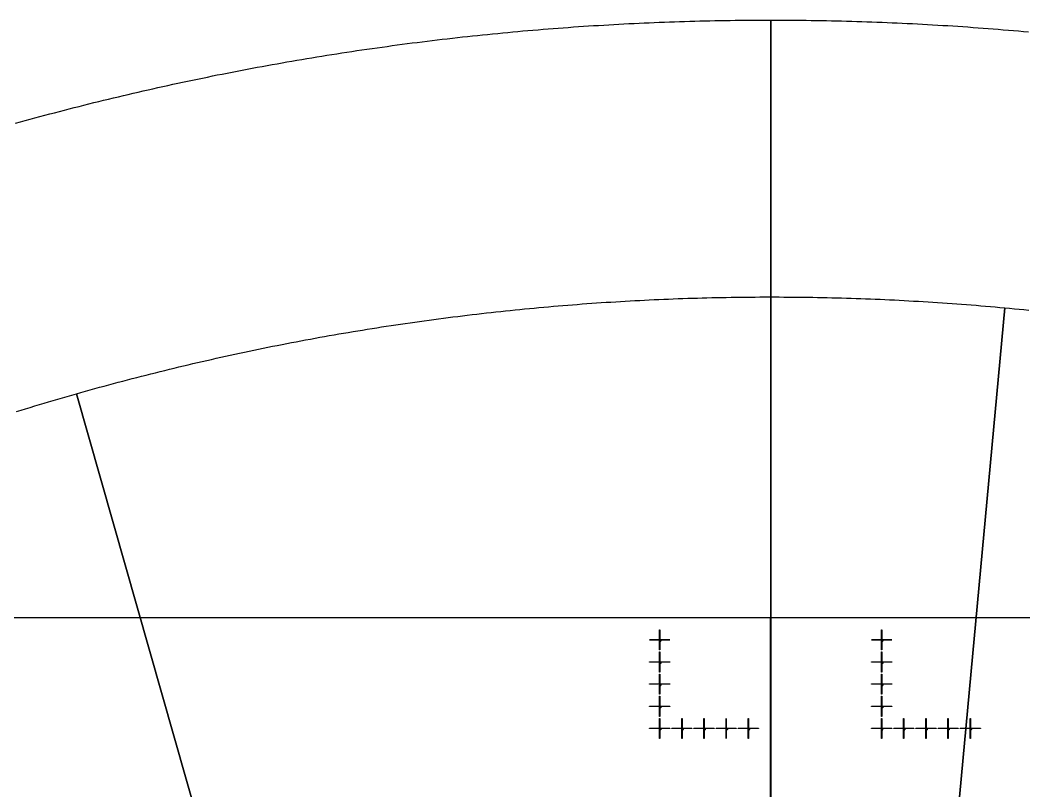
# Model space of a CAD drawing. Extents: x -25400 to 25400, y -24113 to 25400.
# Drawn here: x -6775 to 2286, y 18440 to 25400 of the extents above; entities that cross this region are included whole.
import ezdxf

# ---------------------------------------------------------------- set-up
doc = ezdxf.new("R2010")
doc.units = 0
for name, color, linetype in [('L0D0', 1, 'CONTINUOUS'), ('L1D0', 2, 'CONTINUOUS'), ('L3D0', 3, 'CONTINUOUS')]:
    doc.layers.add(name, color=color, linetype=linetype)

msp = doc.modelspace()

# ---------------------------------------------------------------- linework, layer by layer
at = {"layer": 'L0D0'}
for points in [[(-6816.476, 24468.258), (-6772.439, 24480.483), (-6728.38, 24492.629), (-6684.3, 24504.696), (-6640.197, 24516.684), (-6596.074, 24528.592), (-6551.929, 24540.42), (-6507.762, 24552.17), (-6463.575, 24563.839), (-6419.366, 24575.43), (-6375.137, 24586.94), (-6330.887, 24598.371), (-6286.617, 24609.723), (-6242.326, 24620.994), (-6198.016, 24632.186), (-6153.685, 24643.299), (-6109.334, 24654.331), (-6064.963, 24665.284), (-6020.573, 24676.157), (-5976.163, 24686.949), (-5931.734, 24697.662), (-5887.286, 24708.295), (-5842.819, 24718.849), (-5798.332, 24729.322), (-5753.827, 24739.714), (-5709.304, 24750.027), (-5664.761, 24760.26), (-5620.201, 24770.413), (-5575.622, 24780.485), (-5531.026, 24790.477), (-5486.411, 24800.389), (-5441.778, 24810.221), (-5397.128, 24819.972), (-5352.461, 24829.643), (-5307.776, 24839.233), (-5263.074, 24848.743), (-5218.355, 24858.173), (-5173.619, 24867.522), (-5128.866, 24876.791), (-5084.097, 24885.979), (-5039.311, 24895.087), (-4994.509, 24904.114), (-4949.691, 24913.06), (-4904.857, 24921.926), (-4860.007, 24930.711), (-4815.141, 24939.415), (-4770.259, 24948.039), (-4725.362, 24956.581), (-4680.45, 24965.043), (-4635.523, 24973.424), (-4590.58, 24981.725), (-4545.623, 24989.944), (-4500.651, 24998.083), (-4455.665, 25006.14), (-4410.664, 25014.117), (-4365.648, 25022.013), (-4320.619, 25029.827), (-4275.576, 25037.561), (-4230.519, 25045.213), (-4185.448, 25052.785), (-4140.363, 25060.275), (-4095.265, 25067.684), (-4050.154, 25075.012), (-4005.03, 25082.259), (-3959.893, 25089.425), (-3914.743, 25096.509), (-3869.58, 25103.513), (-3824.405, 25110.435), (-3779.217, 25117.275), (-3734.018, 25124.035), (-3688.806, 25130.713), (-3643.582, 25137.309), (-3598.346, 25143.824), (-3553.099, 25150.258), (-3507.84, 25156.611), (-3462.57, 25162.882), (-3417.289, 25169.071), (-3371.996, 25175.179), (-3326.693, 25181.206), (-3281.379, 25187.151), (-3236.054, 25193.014), (-3190.719, 25198.796), (-3145.373, 25204.496), (-3100.017, 25210.115), (-3054.652, 25215.652), (-3009.276, 25221.107), (-2963.891, 25226.481), (-2918.496, 25231.773), (-2873.091, 25236.984), (-2827.677, 25242.112), (-2782.255, 25247.159), (-2736.823, 25252.125), (-2691.382, 25257.008), (-2645.932, 25261.81), (-2600.474, 25266.53), (-2555.008, 25271.168), (-2509.533, 25275.724), (-2464.05, 25280.199), (-2418.559, 25284.592), (-2373.061, 25288.902), (-2327.554, 25293.131), (-2282.041, 25297.278), (-2236.519, 25301.343), (-2190.991, 25305.327), (-2145.455, 25309.228), (-2099.913, 25313.047), (-2054.363, 25316.785), (-2008.807, 25320.44), (-1963.245, 25324.014), (-1917.676, 25327.505), (-1872.101, 25330.915), (-1826.52, 25334.242), (-1780.933, 25337.488), (-1735.34, 25340.651), (-1689.741, 25343.732), (-1644.137, 25346.732), (-1598.528, 25349.649), (-1552.914, 25352.484), (-1507.294, 25355.237), (-1461.67, 25357.908), (-1416.041, 25360.497), (-1370.407, 25363.004), (-1324.769, 25365.429), (-1279.127, 25367.772), (-1233.48, 25370.032), (-1187.83, 25372.21), (-1142.176, 25374.307), (-1096.518, 25376.321), (-1050.856, 25378.253), (-1005.191, 25380.102), (-959.523, 25381.87), (-913.851, 25383.555), (-868.177, 25385.158), (-822.5, 25386.679), (-776.82, 25388.118), (-731.138, 25389.475), (-685.453, 25390.749), (-639.766, 25391.942), (-594.077, 25393.052), (-548.387, 25394.079), (-502.694, 25395.025), (-457, 25395.888), (-411.304, 25396.67), (-365.607, 25397.369), (-319.909, 25397.985), (-274.209, 25398.52), (-228.509, 25398.972), (-182.808, 25399.342), (-137.107, 25399.63), (-91.405, 25399.836), (-45.702, 25399.959), (0, 25400), (0, 0)], [(0, 0), (0, 25400), (45.702, 25399.959), (91.405, 25399.836), (137.107, 25399.63), (182.808, 25399.342), (228.509, 25398.972), (274.209, 25398.52), (319.909, 25397.985), (365.607, 25397.369), (411.304, 25396.67), (457, 25395.888), (502.694, 25395.025), (548.387, 25394.079), (594.077, 25393.052), (639.766, 25391.942), (685.453, 25390.749), (731.138, 25389.475), (776.82, 25388.118), (822.5, 25386.679), (868.177, 25385.158), (913.851, 25383.555), (959.523, 25381.87), (1005.191, 25380.102), (1050.856, 25378.253), (1096.518, 25376.321), (1142.176, 25374.307), (1187.83, 25372.21), (1233.48, 25370.032), (1279.127, 25367.772), (1324.769, 25365.429), (1370.407, 25363.004), (1416.041, 25360.497), (1461.67, 25357.908), (1507.294, 25355.237), (1552.914, 25352.484), (1598.528, 25349.649), (1644.137, 25346.732), (1689.741, 25343.732), (1735.34, 25340.651), (1780.933, 25337.488), (1826.52, 25334.242), (1872.101, 25330.915), (1917.676, 25327.505), (1963.245, 25324.014), (2008.807, 25320.44), (2054.363, 25316.785), (2099.913, 25313.047), (2145.455, 25309.228), (2190.991, 25305.327), (2236.519, 25301.343), (2282.041, 25297.278), (2327.554, 25293.131)], [(0, 0), (2112.945, 22802.313), (2156.161, 22798.267), (2199.368, 22794.139), (2242.568, 22789.93), (2285.759, 22785.638), (2328.943, 22781.265)], [(-6807.64, 21864.721), (-6766.186, 21877.585), (-6724.707, 21890.37), (-6683.205, 21903.077), (-6641.678, 21915.705), (-6600.127, 21928.254), (-6558.553, 21940.724), (-6516.956, 21953.116), (-6475.334, 21965.428), (-6433.69, 21977.662), (-6392.022, 21989.817), (-6350.332, 22001.893), (-6308.618, 22013.89), (-6266.882, 22025.807), (0, 0), (-13800.333, 18274.595)]]:
    msp.add_lwpolyline(points, dxfattribs=at)
msp.add_lwpolyline([(0, 0), (-6266.882, 22025.807), (-6225.124, 22037.646), (-6183.343, 22049.405), (-6141.54, 22061.085), (-6099.715, 22072.686), (-6057.868, 22084.208), (-6015.999, 22095.65), (-5974.109, 22107.013), (-5932.197, 22118.297), (-5890.263, 22129.501), (-5848.309, 22140.625), (-5806.334, 22151.67), (-5764.337, 22162.636), (-5722.32, 22173.521), (-5680.283, 22184.327), (-5638.225, 22195.054), (-5596.147, 22205.701), (-5554.049, 22216.268), (-5511.93, 22226.755), (-5469.792, 22237.162), (-5427.635, 22247.489), (-5385.458, 22257.737), (-5343.261, 22267.904), (-5301.045, 22277.992), (-5258.811, 22287.999), (-5216.557, 22297.927), (-5174.284, 22307.774), (-5131.993, 22317.541), (-5089.684, 22327.228), (-5047.356, 22336.835), (-5005.011, 22346.361), (-4962.647, 22355.808), (-4920.265, 22365.174), (-4877.866, 22374.459), (-4835.449, 22383.664), (-4793.015, 22392.789), (-4750.563, 22401.834), (-4708.095, 22410.797), (-4665.609, 22419.681), (-4623.107, 22428.484), (-4580.588, 22437.206), (-4538.053, 22445.848), (-4495.502, 22454.409), (-4452.934, 22462.889), (-4410.35, 22471.289), (-4367.751, 22479.608), (-4325.135, 22487.846), (-4282.505, 22496.003), (-4239.859, 22504.08), (-4197.197, 22512.075), (-4154.521, 22519.99), (-4111.829, 22527.824), (-4069.123, 22535.577), (-4026.402, 22543.249), (-3983.667, 22550.84), (-3940.918, 22558.35), (-3898.154, 22565.779), (-3855.376, 22573.127), (-3812.585, 22580.394), (-3769.779, 22587.58), (-3726.961, 22594.684), (-3684.128, 22601.708), (-3641.283, 22608.65), (-3598.425, 22615.511), (-3555.553, 22622.291), (-3512.669, 22628.989), (-3469.772, 22635.607), (-3426.863, 22642.142), (-3383.941, 22648.597), (-3341.007, 22654.97), (-3298.062, 22661.262), (-3255.104, 22667.472), (-3212.135, 22673.601), (-3169.154, 22679.649), (-3126.162, 22685.615), (-3083.158, 22691.499), (-3040.144, 22697.302), (-2997.118, 22703.024), (-2954.082, 22708.664), (-2911.035, 22714.222), (-2867.978, 22719.699), (-2824.91, 22725.094), (-2781.833, 22730.407), (-2738.745, 22735.639), (-2695.647, 22740.789), (-2652.54, 22745.857), (-2609.423, 22750.844), (-2566.297, 22755.749), (-2523.162, 22760.572), (-2480.017, 22765.314), (-2436.864, 22769.974), (-2393.702, 22774.551), (-2350.531, 22779.047), (-2307.352, 22783.462), (-2264.165, 22787.794), (-2220.969, 22792.045), (-2177.765, 22796.213), (-2134.554, 22800.3), (-2091.335, 22804.305), (-2048.108, 22808.228), (-2004.874, 22812.069), (-1961.633, 22815.828), (-1918.385, 22819.505), (-1875.13, 22823.1), (-1831.868, 22826.613), (-1788.6, 22830.044), (-1745.325, 22833.393), (-1702.044, 22836.66), (-1658.757, 22839.845), (-1615.464, 22842.948), (-1572.165, 22845.969), (-1528.86, 22848.908), (-1485.55, 22851.764), (-1442.235, 22854.539), (-1398.914, 22857.232), (-1355.588, 22859.842), (-1312.258, 22862.37), (-1268.923, 22864.817), (-1225.583, 22867.181), (-1182.239, 22869.462), (-1138.89, 22871.662), (-1095.538, 22873.78), (-1052.181, 22875.815), (-1008.821, 22877.768), (-965.457, 22879.639), (-922.09, 22881.428), (-878.719, 22883.135), (-835.346, 22884.759), (-791.969, 22886.301), (-748.589, 22887.761), (-705.207, 22889.139), (-661.822, 22890.435), (-618.435, 22891.648), (-575.045, 22892.779), (-531.654, 22893.828), (-488.26, 22894.794), (-444.865, 22895.679), (-401.468, 22896.481), (-358.07, 22897.2), (-314.671, 22897.838), (-271.27, 22898.393), (-227.868, 22898.866), (-184.466, 22899.257), (-141.063, 22899.566), (-97.659, 22899.792), (-54.255, 22899.936), (-10.851, 22899.997), (32.553, 22899.977), (75.957, 22899.874), (119.361, 22899.689), (162.764, 22899.422), (206.167, 22899.072), (249.569, 22898.64), (292.97, 22898.126), (336.371, 22897.529), (379.769, 22896.851), (423.167, 22896.09), (466.563, 22895.247), (509.957, 22894.321), (553.35, 22893.314), (596.74, 22892.224), (640.129, 22891.051), (683.515, 22889.797), (726.898, 22888.46), (770.279, 22887.042), (813.658, 22885.54), (857.033, 22883.957), (900.405, 22882.292), (943.774, 22880.544), (987.14, 22878.714), (1030.502, 22876.802), (1073.86, 22874.808), (1117.215, 22872.731), (1160.565, 22870.573), (1203.911, 22868.332), (1247.253, 22866.009), (1290.591, 22863.604), (1333.924, 22861.116), (1377.252, 22858.547), (1420.575, 22855.896), (1463.893, 22853.162), (1507.206, 22850.346), (1550.513, 22847.449), (1593.815, 22844.469), (1637.111, 22841.407), (1680.401, 22838.263), (1723.685, 22835.037), (1766.963, 22831.729), (1810.235, 22828.339), (1853.5, 22824.867), (1896.759, 22821.313), (1940.01, 22817.676), (1983.255, 22813.958), (2026.492, 22810.158), (2069.723, 22806.277), (2112.945, 22802.313)], close=True, dxfattribs=at)
at = {"layer": 'L1D0'}
for points in [[(-1002.75, 19812.5), (-1002.75, 19895.5), (-1000.25, 19895.5), (-1000.25, 19812.5)], [(1000.25, 19812.5), (1000.25, 19895.5), (1002.75, 19895.5), (1002.75, 19812.5)], [(-1092.5, 19803.25), (-1092.5, 19805.75), (-1009.5, 19805.75), (-1009.5, 19803.25)], [(-1001.7, 19799.5), (-1001.7, 19804.3), (-1006.5, 19804.3), (-1006.5, 19804.7), (-1001.7, 19804.7), (-1001.7, 19809.5), (-1001.3, 19809.5), (-1001.3, 19804.7), (-996.5, 19804.7), (-996.5, 19804.3), (-1001.3, 19804.3), (-1001.3, 19799.5)], [(-1002.75, 19713.5), (-1002.75, 19796.5), (-1000.25, 19796.5), (-1000.25, 19713.5)], [(-995.5, 19793.944), (-995.5, 19797.5), (-991.056, 19797.5), (-991.056, 19796.611), (-994.611, 19796.611), (-994.611, 19794.833), (-991.944, 19794.833), (-991.944, 19793.944)], [(-995.5, 19791.278), (-995.5, 19792.167), (-991.944, 19792.167), (-991.944, 19791.278)], [(-993.5, 19803.25), (-993.5, 19805.75), (-910.5, 19805.75), (-910.5, 19803.25)], [(-991.944, 19792.167), (-991.944, 19793.944), (-991.056, 19793.944), (-991.056, 19792.167)], [(910.5, 19803.25), (910.5, 19805.75), (993.5, 19805.75), (993.5, 19803.25)], [(1001.3, 19799.5), (1001.3, 19804.3), (996.5, 19804.3), (996.5, 19804.7), (1001.3, 19804.7), (1001.3, 19809.5), (1001.7, 19809.5), (1001.7, 19804.7), (1006.5, 19804.7), (1006.5, 19804.3), (1001.7, 19804.3), (1001.7, 19799.5)], [(1000.25, 19713.5), (1000.25, 19796.5), (1002.75, 19796.5), (1002.75, 19713.5)], [(1007.5, 19793.944), (1007.5, 19797.5), (1011.944, 19797.5), (1011.944, 19796.611), (1008.389, 19796.611), (1008.389, 19794.833), (1011.056, 19794.833), (1011.056, 19793.944)], [(1007.5, 19791.278), (1007.5, 19792.167), (1011.056, 19792.167), (1011.056, 19791.278)], [(1009.5, 19803.25), (1009.5, 19805.75), (1092.5, 19805.75), (1092.5, 19803.25)], [(1011.056, 19792.167), (1011.056, 19793.944), (1011.944, 19793.944), (1011.944, 19792.167)], [(-1002.75, 19612.5), (-1002.75, 19695.5), (-1000.25, 19695.5), (-1000.25, 19612.5)], [(1000.25, 19612.5), (1000.25, 19695.5), (1002.75, 19695.5), (1002.75, 19612.5)], [(-1092.5, 19603.25), (-1092.5, 19605.75), (-1009.5, 19605.75), (-1009.5, 19603.25)], [(-1001.7, 19599.5), (-1001.7, 19604.3), (-1006.5, 19604.3), (-1006.5, 19604.7), (-1001.7, 19604.7), (-1001.7, 19609.5), (-1001.3, 19609.5), (-1001.3, 19604.7), (-996.5, 19604.7), (-996.5, 19604.3), (-1001.3, 19604.3), (-1001.3, 19599.5)], [(-1002.75, 19513.5), (-1002.75, 19596.5), (-1000.25, 19596.5), (-1000.25, 19513.5)], [(-992.833, 19591.278), (-992.833, 19593.056), (-995.5, 19593.056), (-995.5, 19594.833), (-994.611, 19594.833), (-994.611, 19593.944), (-992.833, 19593.944), (-992.833, 19596.611), (-993.722, 19596.611), (-993.722, 19597.5), (-991.944, 19597.5), (-991.944, 19593.944), (-991.056, 19593.944), (-991.056, 19593.056), (-991.944, 19593.056), (-991.944, 19591.278)], [(-994.611, 19594.833), (-994.611, 19596.611), (-993.722, 19596.611), (-993.722, 19594.833)], [(-993.5, 19603.25), (-993.5, 19605.75), (-910.5, 19605.75), (-910.5, 19603.25)], [(910.5, 19603.25), (910.5, 19605.75), (993.5, 19605.75), (993.5, 19603.25)], [(1001.3, 19599.5), (1001.3, 19604.3), (996.5, 19604.3), (996.5, 19604.7), (1001.3, 19604.7), (1001.3, 19609.5), (1001.7, 19609.5), (1001.7, 19604.7), (1006.5, 19604.7), (1006.5, 19604.3), (1001.7, 19604.3), (1001.7, 19599.5)], [(1000.25, 19513.5), (1000.25, 19596.5), (1002.75, 19596.5), (1002.75, 19513.5)], [(1010.167, 19591.278), (1010.167, 19593.056), (1007.5, 19593.056), (1007.5, 19594.833), (1008.389, 19594.833), (1008.389, 19593.944), (1010.167, 19593.944), (1010.167, 19596.611), (1009.278, 19596.611), (1009.278, 19597.5), (1011.056, 19597.5), (1011.056, 19593.944), (1011.944, 19593.944), (1011.944, 19593.056), (1011.056, 19593.056), (1011.056, 19591.278)], [(1008.389, 19594.833), (1008.389, 19596.611), (1009.278, 19596.611), (1009.278, 19594.833)], [(1009.5, 19603.25), (1009.5, 19605.75), (1092.5, 19605.75), (1092.5, 19603.25)], [(-1002.75, 19412.5), (-1002.75, 19495.5), (-1000.25, 19495.5), (-1000.25, 19412.5)], [(1000.25, 19412.5), (1000.25, 19495.5), (1002.75, 19495.5), (1002.75, 19412.5)], [(-1092.5, 19403.25), (-1092.5, 19405.75), (-1009.5, 19405.75), (-1009.5, 19403.25)], [(-1001.7, 19399.5), (-1001.7, 19404.3), (-1006.5, 19404.3), (-1006.5, 19404.7), (-1001.7, 19404.7), (-1001.7, 19409.5), (-1001.3, 19409.5), (-1001.3, 19404.7), (-996.5, 19404.7), (-996.5, 19404.3), (-1001.3, 19404.3), (-1001.3, 19399.5)], [(-1002.75, 19313.5), (-1002.75, 19396.5), (-1000.25, 19396.5), (-1000.25, 19313.5)], [(-995.5, 19396.611), (-995.5, 19397.5), (-991.944, 19397.5), (-991.944, 19396.611)], [(-995.5, 19391.278), (-995.5, 19392.167), (-991.944, 19392.167), (-991.944, 19391.278)], [(-994.611, 19393.944), (-994.611, 19394.833), (-991.944, 19394.833), (-991.944, 19393.944)], [(-993.5, 19403.25), (-993.5, 19405.75), (-910.5, 19405.75), (-910.5, 19403.25)], [(-991.944, 19394.833), (-991.944, 19396.611), (-991.056, 19396.611), (-991.056, 19394.833)], [(-991.944, 19392.167), (-991.944, 19393.944), (-991.056, 19393.944), (-991.056, 19392.167)], [(910.5, 19403.25), (910.5, 19405.75), (993.5, 19405.75), (993.5, 19403.25)], [(1001.3, 19399.5), (1001.3, 19404.3), (996.5, 19404.3), (996.5, 19404.7), (1001.3, 19404.7), (1001.3, 19409.5), (1001.7, 19409.5), (1001.7, 19404.7), (1006.5, 19404.7), (1006.5, 19404.3), (1001.7, 19404.3), (1001.7, 19399.5)], [(1000.25, 19313.5), (1000.25, 19396.5), (1002.75, 19396.5), (1002.75, 19313.5)], [(1007.5, 19396.611), (1007.5, 19397.5), (1011.056, 19397.5), (1011.056, 19396.611)], [(1007.5, 19391.278), (1007.5, 19392.167), (1011.056, 19392.167), (1011.056, 19391.278)], [(1008.389, 19393.944), (1008.389, 19394.833), (1011.056, 19394.833), (1011.056, 19393.944)], [(1009.5, 19403.25), (1009.5, 19405.75), (1092.5, 19405.75), (1092.5, 19403.25)], [(1011.056, 19394.833), (1011.056, 19396.611), (1011.944, 19396.611), (1011.944, 19394.833)], [(1011.056, 19392.167), (1011.056, 19393.944), (1011.944, 19393.944), (1011.944, 19392.167)], [(-1001.7, 19199.5), (-1001.7, 19204.3), (-1006.5, 19204.3), (-1006.5, 19204.7), (-1001.7, 19204.7), (-1001.7, 19209.5), (-1001.3, 19209.5), (-1001.3, 19204.7), (-996.5, 19204.7), (-996.5, 19204.3), (-1001.3, 19204.3), (-1001.3, 19199.5)], [(-1002.75, 19212.5), (-1002.75, 19295.5), (-1000.25, 19295.5), (-1000.25, 19212.5)], [(1001.3, 19199.5), (1001.3, 19204.3), (996.5, 19204.3), (996.5, 19204.7), (1001.3, 19204.7), (1001.3, 19209.5), (1001.7, 19209.5), (1001.7, 19204.7), (1006.5, 19204.7), (1006.5, 19204.3), (1001.7, 19204.3), (1001.7, 19199.5)], [(1000.25, 19212.5), (1000.25, 19295.5), (1002.75, 19295.5), (1002.75, 19212.5)], [(-1092.5, 19203.25), (-1092.5, 19205.75), (-1009.5, 19205.75), (-1009.5, 19203.25)], [(-1002.75, 19113.5), (-1002.75, 19196.5), (-1000.25, 19196.5), (-1000.25, 19113.5)], [(-995.5, 19195.722), (-995.5, 19196.611), (-994.611, 19196.611), (-994.611, 19195.722)], [(-995.5, 19191.278), (-995.5, 19193.056), (-994.611, 19193.056), (-994.611, 19192.167), (-991.056, 19192.167), (-991.056, 19191.278)], [(-994.611, 19196.611), (-994.611, 19197.5), (-991.944, 19197.5), (-991.944, 19196.611)], [(-994.611, 19193.056), (-994.611, 19193.944), (-992.833, 19193.944), (-992.833, 19193.056)], [(-993.5, 19203.25), (-993.5, 19205.75), (-910.5, 19205.75), (-910.5, 19203.25)], [(-992.833, 19193.944), (-992.833, 19194.833), (-991.944, 19194.833), (-991.944, 19193.944)], [(-991.944, 19194.833), (-991.944, 19196.611), (-991.056, 19196.611), (-991.056, 19194.833)], [(910.5, 19203.25), (910.5, 19205.75), (993.5, 19205.75), (993.5, 19203.25)], [(1000.25, 19113.5), (1000.25, 19196.5), (1002.75, 19196.5), (1002.75, 19113.5)], [(1007.5, 19195.722), (1007.5, 19196.611), (1008.389, 19196.611), (1008.389, 19195.722)], [(1007.5, 19191.278), (1007.5, 19193.056), (1008.389, 19193.056), (1008.389, 19192.167), (1011.944, 19192.167), (1011.944, 19191.278)], [(1008.389, 19196.611), (1008.389, 19197.5), (1011.056, 19197.5), (1011.056, 19196.611)], [(1008.389, 19193.056), (1008.389, 19193.944), (1010.167, 19193.944), (1010.167, 19193.056)], [(1009.5, 19203.25), (1009.5, 19205.75), (1092.5, 19205.75), (1092.5, 19203.25)], [(1010.167, 19193.944), (1010.167, 19194.833), (1011.056, 19194.833), (1011.056, 19193.944)], [(1011.056, 19194.833), (1011.056, 19196.611), (1011.944, 19196.611), (1011.944, 19194.833)], [(-1002.75, 19012.5), (-1002.75, 19095.5), (-1000.25, 19095.5), (-1000.25, 19012.5)], [(-802.75, 19012.5), (-802.75, 19095.5), (-800.25, 19095.5), (-800.25, 19012.5)], [(-602.75, 19012.5), (-602.75, 19095.5), (-600.25, 19095.5), (-600.25, 19012.5)], [(-402.75, 19012.5), (-402.75, 19095.5), (-400.25, 19095.5), (-400.25, 19012.5)], [(-202.75, 19012.5), (-202.75, 19095.5), (-200.25, 19095.5), (-200.25, 19012.5)], [(1000.25, 19012.5), (1000.25, 19095.5), (1002.75, 19095.5), (1002.75, 19012.5)], [(1200.25, 19012.5), (1200.25, 19095.5), (1202.75, 19095.5), (1202.75, 19012.5)], [(1400.25, 19012.5), (1400.25, 19095.5), (1402.75, 19095.5), (1402.75, 19012.5)], [(1600.25, 19012.5), (1600.25, 19095.5), (1602.75, 19095.5), (1602.75, 19012.5)], [(1800.25, 19012.5), (1800.25, 19095.5), (1802.75, 19095.5), (1802.75, 19012.5)], [(-1092.5, 19003.25), (-1092.5, 19005.75), (-1009.5, 19005.75), (-1009.5, 19003.25)], [(-1001.7, 18999.5), (-1001.7, 19004.3), (-1006.5, 19004.3), (-1006.5, 19004.7), (-1001.7, 19004.7), (-1001.7, 19009.5), (-1001.3, 19009.5), (-1001.3, 19004.7), (-996.5, 19004.7), (-996.5, 19004.3), (-1001.3, 19004.3), (-1001.3, 18999.5)], [(-1002.75, 18913.5), (-1002.75, 18996.5), (-1000.25, 18996.5), (-1000.25, 18913.5)], [(-994.611, 18991.278), (-994.611, 18992.167), (-993.722, 18992.167), (-993.722, 18995.722), (-994.611, 18995.722), (-994.611, 18996.611), (-993.722, 18996.611), (-993.722, 18997.5), (-992.833, 18997.5), (-992.833, 18992.167), (-991.944, 18992.167), (-991.944, 18991.278)], [(-993.5, 19003.25), (-993.5, 19005.75), (-910.5, 19005.75), (-910.5, 19003.25)], [(-892.5, 19003.25), (-892.5, 19005.75), (-809.5, 19005.75), (-809.5, 19003.25)], [(-801.7, 18999.5), (-801.7, 19004.3), (-806.5, 19004.3), (-806.5, 19004.7), (-801.7, 19004.7), (-801.7, 19009.5), (-801.3, 19009.5), (-801.3, 19004.7), (-796.5, 19004.7), (-796.5, 19004.3), (-801.3, 19004.3), (-801.3, 18999.5)], [(-802.75, 18913.5), (-802.75, 18996.5), (-800.25, 18996.5), (-800.25, 18913.5)], [(-795.5, 18995.722), (-795.5, 18996.611), (-794.611, 18996.611), (-794.611, 18995.722)], [(-795.5, 18991.278), (-795.5, 18993.056), (-794.611, 18993.056), (-794.611, 18992.167), (-791.056, 18992.167), (-791.056, 18991.278)], [(-794.611, 18996.611), (-794.611, 18997.5), (-791.944, 18997.5), (-791.944, 18996.611)], [(-794.611, 18993.056), (-794.611, 18993.944), (-792.833, 18993.944), (-792.833, 18993.056)], [(-793.5, 19003.25), (-793.5, 19005.75), (-710.5, 19005.75), (-710.5, 19003.25)], [(-792.833, 18993.944), (-792.833, 18994.833), (-791.944, 18994.833), (-791.944, 18993.944)], [(-791.944, 18994.833), (-791.944, 18996.611), (-791.056, 18996.611), (-791.056, 18994.833)], [(-692.5, 19003.25), (-692.5, 19005.75), (-609.5, 19005.75), (-609.5, 19003.25)], [(-601.7, 18999.5), (-601.7, 19004.3), (-606.5, 19004.3), (-606.5, 19004.7), (-601.7, 19004.7), (-601.7, 19009.5), (-601.3, 19009.5), (-601.3, 19004.7), (-596.5, 19004.7), (-596.5, 19004.3), (-601.3, 19004.3), (-601.3, 18999.5)], [(-602.75, 18913.5), (-602.75, 18996.5), (-600.25, 18996.5), (-600.25, 18913.5)], [(-595.5, 18996.611), (-595.5, 18997.5), (-591.944, 18997.5), (-591.944, 18996.611)], [(-595.5, 18991.278), (-595.5, 18992.167), (-591.944, 18992.167), (-591.944, 18991.278)], [(-594.611, 18993.944), (-594.611, 18994.833), (-591.944, 18994.833), (-591.944, 18993.944)], [(-593.5, 19003.25), (-593.5, 19005.75), (-510.5, 19005.75), (-510.5, 19003.25)], [(-591.944, 18994.833), (-591.944, 18996.611), (-591.056, 18996.611), (-591.056, 18994.833)], [(-591.944, 18992.167), (-591.944, 18993.944), (-591.056, 18993.944), (-591.056, 18992.167)], [(-492.5, 19003.25), (-492.5, 19005.75), (-409.5, 19005.75), (-409.5, 19003.25)], [(-401.7, 18999.5), (-401.7, 19004.3), (-406.5, 19004.3), (-406.5, 19004.7), (-401.7, 19004.7), (-401.7, 19009.5), (-401.3, 19009.5), (-401.3, 19004.7), (-396.5, 19004.7), (-396.5, 19004.3), (-401.3, 19004.3), (-401.3, 18999.5)], [(-402.75, 18913.5), (-402.75, 18996.5), (-400.25, 18996.5), (-400.25, 18913.5)], [(-392.833, 18991.278), (-392.833, 18993.056), (-395.5, 18993.056), (-395.5, 18994.833), (-394.611, 18994.833), (-394.611, 18993.944), (-392.833, 18993.944), (-392.833, 18996.611), (-393.722, 18996.611), (-393.722, 18997.5), (-391.944, 18997.5), (-391.944, 18993.944), (-391.056, 18993.944), (-391.056, 18993.056), (-391.944, 18993.056), (-391.944, 18991.278)], [(-394.611, 18994.833), (-394.611, 18996.611), (-393.722, 18996.611), (-393.722, 18994.833)], [(-393.5, 19003.25), (-393.5, 19005.75), (-310.5, 19005.75), (-310.5, 19003.25)], [(-292.5, 19003.25), (-292.5, 19005.75), (-209.5, 19005.75), (-209.5, 19003.25)], [(-201.7, 18999.5), (-201.7, 19004.3), (-206.5, 19004.3), (-206.5, 19004.7), (-201.7, 19004.7), (-201.7, 19009.5), (-201.3, 19009.5), (-201.3, 19004.7), (-196.5, 19004.7), (-196.5, 19004.3), (-201.3, 19004.3), (-201.3, 18999.5)], [(-202.75, 18913.5), (-202.75, 18996.5), (-200.25, 18996.5), (-200.25, 18913.5)], [(-195.5, 18993.944), (-195.5, 18997.5), (-191.056, 18997.5), (-191.056, 18996.611), (-194.611, 18996.611), (-194.611, 18994.833), (-191.944, 18994.833), (-191.944, 18993.944)], [(-195.5, 18991.278), (-195.5, 18992.167), (-191.944, 18992.167), (-191.944, 18991.278)], [(-193.5, 19003.25), (-193.5, 19005.75), (-110.5, 19005.75), (-110.5, 19003.25)], [(-191.944, 18992.167), (-191.944, 18993.944), (-191.056, 18993.944), (-191.056, 18992.167)], [(910.5, 19003.25), (910.5, 19005.75), (993.5, 19005.75), (993.5, 19003.25)], [(1001.3, 18999.5), (1001.3, 19004.3), (996.5, 19004.3), (996.5, 19004.7), (1001.3, 19004.7), (1001.3, 19009.5), (1001.7, 19009.5), (1001.7, 19004.7), (1006.5, 19004.7), (1006.5, 19004.3), (1001.7, 19004.3), (1001.7, 18999.5)], [(1000.25, 18913.5), (1000.25, 18996.5), (1002.75, 18996.5), (1002.75, 18913.5)], [(1008.389, 18991.278), (1008.389, 18992.167), (1009.278, 18992.167), (1009.278, 18995.722), (1008.389, 18995.722), (1008.389, 18996.611), (1009.278, 18996.611), (1009.278, 18997.5), (1010.167, 18997.5), (1010.167, 18992.167), (1011.056, 18992.167), (1011.056, 18991.278)], [(1009.5, 19003.25), (1009.5, 19005.75), (1092.5, 19005.75), (1092.5, 19003.25)], [(1110.5, 19003.25), (1110.5, 19005.75), (1193.5, 19005.75), (1193.5, 19003.25)], [(1201.3, 18999.5), (1201.3, 19004.3), (1196.5, 19004.3), (1196.5, 19004.7), (1201.3, 19004.7), (1201.3, 19009.5), (1201.7, 19009.5), (1201.7, 19004.7), (1206.5, 19004.7), (1206.5, 19004.3), (1201.7, 19004.3), (1201.7, 18999.5)], [(1200.25, 18913.5), (1200.25, 18996.5), (1202.75, 18996.5), (1202.75, 18913.5)], [(1207.5, 18995.722), (1207.5, 18996.611), (1208.389, 18996.611), (1208.389, 18995.722)], [(1207.5, 18991.278), (1207.5, 18993.056), (1208.389, 18993.056), (1208.389, 18992.167), (1211.944, 18992.167), (1211.944, 18991.278)], [(1208.389, 18996.611), (1208.389, 18997.5), (1211.056, 18997.5), (1211.056, 18996.611)], [(1208.389, 18993.056), (1208.389, 18993.944), (1210.167, 18993.944), (1210.167, 18993.056)], [(1209.5, 19003.25), (1209.5, 19005.75), (1292.5, 19005.75), (1292.5, 19003.25)], [(1210.167, 18993.944), (1210.167, 18994.833), (1211.056, 18994.833), (1211.056, 18993.944)], [(1211.056, 18994.833), (1211.056, 18996.611), (1211.944, 18996.611), (1211.944, 18994.833)], [(1310.5, 19003.25), (1310.5, 19005.75), (1393.5, 19005.75), (1393.5, 19003.25)], [(1401.3, 18999.5), (1401.3, 19004.3), (1396.5, 19004.3), (1396.5, 19004.7), (1401.3, 19004.7), (1401.3, 19009.5), (1401.7, 19009.5), (1401.7, 19004.7), (1406.5, 19004.7), (1406.5, 19004.3), (1401.7, 19004.3), (1401.7, 18999.5)], [(1400.25, 18913.5), (1400.25, 18996.5), (1402.75, 18996.5), (1402.75, 18913.5)], [(1407.5, 18996.611), (1407.5, 18997.5), (1411.056, 18997.5), (1411.056, 18996.611)], [(1407.5, 18991.278), (1407.5, 18992.167), (1411.056, 18992.167), (1411.056, 18991.278)], [(1408.389, 18993.944), (1408.389, 18994.833), (1411.056, 18994.833), (1411.056, 18993.944)], [(1409.5, 19003.25), (1409.5, 19005.75), (1492.5, 19005.75), (1492.5, 19003.25)], [(1411.056, 18994.833), (1411.056, 18996.611), (1411.944, 18996.611), (1411.944, 18994.833)], [(1411.056, 18992.167), (1411.056, 18993.944), (1411.944, 18993.944), (1411.944, 18992.167)], [(1510.5, 19003.25), (1510.5, 19005.75), (1593.5, 19005.75), (1593.5, 19003.25)], [(1601.3, 18999.5), (1601.3, 19004.3), (1596.5, 19004.3), (1596.5, 19004.7), (1601.3, 19004.7), (1601.3, 19009.5), (1601.7, 19009.5), (1601.7, 19004.7), (1606.5, 19004.7), (1606.5, 19004.3), (1601.7, 19004.3), (1601.7, 18999.5)], [(1600.25, 18913.5), (1600.25, 18996.5), (1602.75, 18996.5), (1602.75, 18913.5)], [(1610.167, 18991.278), (1610.167, 18993.056), (1607.5, 18993.056), (1607.5, 18994.833), (1608.389, 18994.833), (1608.389, 18993.944), (1610.167, 18993.944), (1610.167, 18996.611), (1609.278, 18996.611), (1609.278, 18997.5), (1611.056, 18997.5), (1611.056, 18993.944), (1611.944, 18993.944), (1611.944, 18993.056), (1611.056, 18993.056), (1611.056, 18991.278)], [(1608.389, 18994.833), (1608.389, 18996.611), (1609.278, 18996.611), (1609.278, 18994.833)], [(1609.5, 19003.25), (1609.5, 19005.75), (1692.5, 19005.75), (1692.5, 19003.25)], [(1710.5, 19003.25), (1710.5, 19005.75), (1793.5, 19005.75), (1793.5, 19003.25)], [(1801.3, 18999.5), (1801.3, 19004.3), (1796.5, 19004.3), (1796.5, 19004.7), (1801.3, 19004.7), (1801.3, 19009.5), (1801.7, 19009.5), (1801.7, 19004.7), (1806.5, 19004.7), (1806.5, 19004.3), (1801.7, 19004.3), (1801.7, 18999.5)], [(1800.25, 18913.5), (1800.25, 18996.5), (1802.75, 18996.5), (1802.75, 18913.5)], [(1807.5, 18993.944), (1807.5, 18997.5), (1811.944, 18997.5), (1811.944, 18996.611), (1808.389, 18996.611), (1808.389, 18994.833), (1811.056, 18994.833), (1811.056, 18993.944)], [(1807.5, 18991.278), (1807.5, 18992.167), (1811.056, 18992.167), (1811.056, 18991.278)], [(1809.5, 19003.25), (1809.5, 19005.75), (1892.5, 19005.75), (1892.5, 19003.25)], [(1811.056, 18992.167), (1811.056, 18993.944), (1811.944, 18993.944), (1811.944, 18992.167)]]:
    msp.add_lwpolyline(points, close=True, dxfattribs=at)
at = {"layer": 'L3D0'}
for points in [[(-10004.5, 20007.5), (10004.5, 20007.5), (10004.5, 10004.5), (20007.5, 10004.5), (20007.5, -10004.5), (10004.5, -10004.5), (10004.5, -20007.5), (-10004.5, -20007.5)], [(-10001.5, 10004.5), (-1.5, 10004.5), (1.5, 10004.5), (10001.5, 10004.5), (10001.5, 20004.5), (1.5, 20004.5), (1.5, 10004.5), (-1.5, 10004.5), (-1.5, 20004.5), (-10001.5, 20004.5)]]:
    msp.add_lwpolyline(points, dxfattribs=at)

doc.saveas('drawing.dxf')
